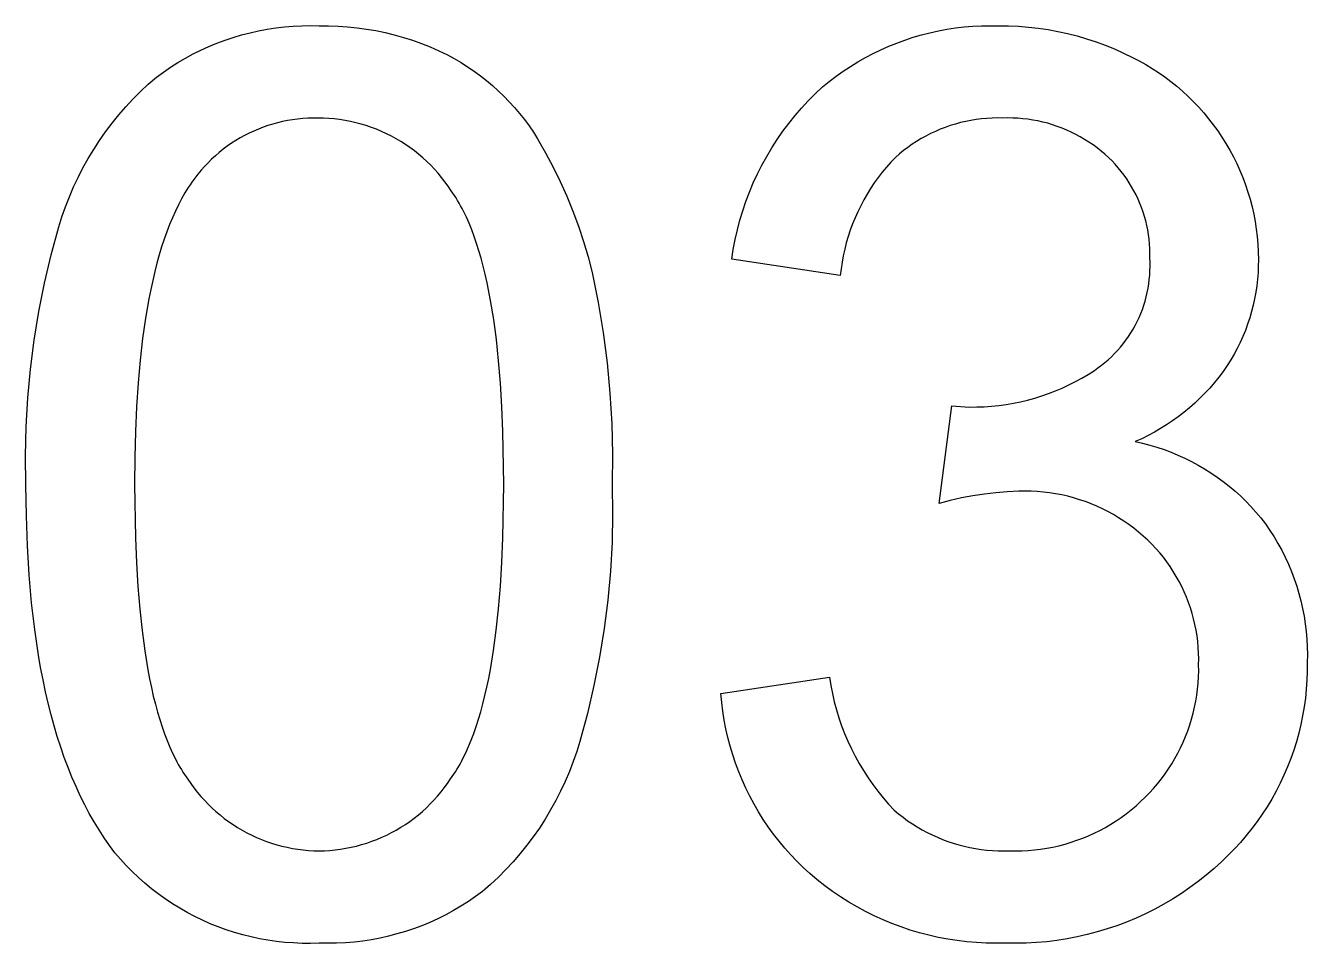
# Model space of a CAD drawing. Header units: millimetres. Extents: x 0 to 4030, y 0 to 2816.
# Drawn here: x 3332.61 to 3373.44, y 176.86 to 206.09 of the extents above; entities that cross this region are included whole.
import ezdxf

# ---------------------------------------------------------------- set-up
doc = ezdxf.new("R2010")
doc.units = ezdxf.units.MM
doc.header["$MEASUREMENT"] = 0
doc.layers.add('Domyślny', color=7, linetype='Continuous', true_color=0x000000)

msp = doc.modelspace()

# ---------------------------------------------------------------- linework, layer by layer
at = {"layer": 'Domyślny'}
for p, q in [((3339.229, 205.718), (3339.495, 205.797)), ((3339.495, 205.797), (3339.763, 205.867)), ((3339.763, 205.867), (3340.034, 205.927)), ((3340.034, 205.927), (3340.306, 205.978)), ((3340.306, 205.978), (3340.581, 206.02)), ((3340.581, 206.02), (3340.856, 206.052)), ((3340.856, 206.052), (3341.132, 206.075)), ((3341.132, 206.075), (3341.409, 206.089)), ((3341.409, 206.089), (3341.687, 206.092)), ((3341.687, 206.092), (3341.964, 206.087)), ((3341.964, 206.087), (3342.266, 206.087)), ((3342.266, 206.087), (3342.568, 206.078)), ((3342.568, 206.078), (3342.87, 206.057)), ((3342.87, 206.057), (3343.17, 206.027)), ((3343.17, 206.027), (3343.47, 205.985)), ((3343.47, 205.985), (3343.768, 205.934)), ((3343.768, 205.934), (3344.064, 205.872)), ((3344.064, 205.872), (3344.357, 205.8)), ((3344.357, 205.8), (3344.648, 205.718)), ((3360.885, 205.72), (3361.15, 205.797)), ((3361.15, 205.797), (3361.417, 205.865)), ((3361.417, 205.865), (3361.687, 205.925)), ((3361.687, 205.925), (3361.958, 205.976)), ((3361.958, 205.976), (3362.231, 206.017)), ((3362.231, 206.017), (3362.506, 206.049)), ((3362.506, 206.049), (3362.781, 206.072)), ((3362.781, 206.072), (3363.057, 206.086)), ((3363.057, 206.086), (3363.333, 206.091)), ((3363.333, 206.091), (3363.609, 206.087)), ((3363.609, 206.087), (3363.924, 206.084)), ((3363.924, 206.084), (3364.24, 206.071)), ((3364.24, 206.071), (3364.555, 206.047)), ((3364.555, 206.047), (3364.868, 206.012)), ((3364.868, 206.012), (3365.181, 205.966)), ((3365.181, 205.966), (3365.491, 205.91)), ((3365.491, 205.91), (3365.8, 205.842)), ((3365.8, 205.842), (3366.106, 205.765)), ((3366.106, 205.765), (3366.409, 205.676)), ((3338.197, 205.313), (3338.45, 205.428)), ((3338.45, 205.428), (3338.706, 205.533)), ((3338.706, 205.533), (3338.966, 205.63)), ((3338.966, 205.63), (3339.229, 205.718)), ((3344.648, 205.718), (3344.936, 205.626)), ((3344.936, 205.626), (3345.22, 205.524)), ((3345.22, 205.524), (3345.501, 205.412)), ((3345.501, 205.412), (3345.778, 205.291)), ((3359.855, 205.323), (3360.107, 205.435)), ((3360.107, 205.435), (3360.363, 205.539)), ((3360.363, 205.539), (3360.622, 205.634)), ((3360.622, 205.634), (3360.885, 205.72)), ((3366.409, 205.676), (3366.708, 205.577)), ((3366.708, 205.577), (3367.005, 205.468)), ((3367.005, 205.468), (3367.297, 205.349)), ((3337.465, 204.919), (3337.705, 205.058)), ((3337.705, 205.058), (3337.949, 205.19)), ((3337.949, 205.19), (3338.197, 205.313)), ((3345.778, 205.291), (3346.05, 205.16)), ((3346.05, 205.16), (3346.269, 205.042)), ((3346.269, 205.042), (3346.483, 204.917)), ((3359.122, 204.938), (3359.362, 205.075)), ((3359.362, 205.075), (3359.606, 205.203)), ((3359.606, 205.203), (3359.855, 205.323)), ((3367.297, 205.349), (3367.585, 205.22)), ((3367.585, 205.22), (3367.868, 205.08)), ((3367.868, 205.08), (3368.083, 204.969)), ((3368.083, 204.969), (3368.293, 204.851)), ((3336.778, 204.451), (3337.001, 204.615)), ((3337.001, 204.615), (3337.231, 204.771)), ((3337.231, 204.771), (3337.465, 204.919)), ((3346.483, 204.917), (3346.693, 204.784)), ((3346.693, 204.784), (3346.899, 204.644)), ((3346.899, 204.644), (3347.099, 204.498)), ((3358.431, 204.482), (3358.656, 204.642)), ((3358.656, 204.642), (3358.886, 204.794)), ((3358.886, 204.794), (3359.122, 204.938)), ((3368.293, 204.851), (3368.5, 204.726)), ((3368.5, 204.726), (3368.702, 204.595)), ((3368.702, 204.595), (3368.9, 204.456)), ((3336.274, 203.995), (3336.522, 204.227)), ((3336.522, 204.227), (3336.778, 204.451)), ((3347.099, 204.498), (3347.295, 204.345)), ((3347.295, 204.345), (3347.485, 204.185)), ((3347.485, 204.185), (3347.669, 204.019)), ((3357.766, 203.923), (3357.997, 204.14)), ((3357.997, 204.14), (3358.211, 204.315)), ((3358.211, 204.315), (3358.431, 204.482)), ((3368.9, 204.456), (3369.093, 204.311)), ((3369.093, 204.311), (3369.282, 204.16)), ((3369.282, 204.16), (3369.465, 204.002)), ((3335.803, 203.505), (3336.034, 203.754)), ((3336.034, 203.754), (3336.274, 203.995)), ((3347.669, 204.019), (3347.848, 203.847)), ((3347.848, 203.847), (3348.021, 203.668)), ((3357.544, 203.698), (3357.766, 203.923)), ((3369.465, 204.002), (3369.642, 203.838)), ((3369.642, 203.838), (3369.814, 203.669)), ((3335.581, 203.248), (3335.803, 203.505)), ((3348.021, 203.668), (3348.188, 203.484)), ((3348.188, 203.484), (3348.348, 203.295)), ((3357.122, 203.226), (3357.329, 203.466)), ((3357.329, 203.466), (3357.544, 203.698)), ((3369.814, 203.669), (3369.98, 203.494)), ((3369.98, 203.494), (3370.141, 203.313)), ((3370.141, 203.313), (3370.295, 203.127)), ((3335.163, 202.713), (3335.367, 202.984)), ((3335.367, 202.984), (3335.581, 203.248)), ((3340.331, 202.908), (3340.179, 202.855)), ((3340.486, 202.956), (3340.331, 202.908)), ((3340.642, 202.999), (3340.486, 202.956)), ((3340.799, 203.036), (3340.642, 202.999)), ((3340.958, 203.068), (3340.799, 203.036)), ((3341.117, 203.095), (3340.958, 203.068)), ((3341.278, 203.116), (3341.117, 203.095)), ((3341.439, 203.132), (3341.278, 203.116)), ((3341.6, 203.143), (3341.439, 203.132)), ((3341.762, 203.148), (3341.6, 203.143)), ((3341.923, 203.147), (3341.762, 203.148)), ((3342.097, 203.144), (3341.923, 203.147)), ((3342.271, 203.135), (3342.097, 203.144)), ((3342.444, 203.12), (3342.271, 203.135)), ((3342.617, 203.099), (3342.444, 203.12)), ((3342.789, 203.072), (3342.617, 203.099)), ((3342.959, 203.04), (3342.789, 203.072)), ((3343.129, 203.001), (3342.959, 203.04)), ((3343.297, 202.957), (3343.129, 203.001)), ((3343.464, 202.906), (3343.297, 202.957)), ((3343.628, 202.851), (3343.464, 202.906)), ((3348.348, 203.295), (3348.502, 203.1)), ((3348.502, 203.1), (3348.649, 202.9)), ((3356.734, 202.726), (3356.924, 202.979)), ((3356.924, 202.979), (3357.122, 203.226)), ((3362.067, 202.907), (3361.906, 202.852)), ((3362.228, 202.957), (3362.067, 202.907)), ((3362.392, 203.002), (3362.228, 202.957)), ((3362.557, 203.04), (3362.392, 203.002)), ((3362.723, 203.073), (3362.557, 203.04)), ((3362.891, 203.1), (3362.723, 203.073)), ((3363.059, 203.121), (3362.891, 203.1)), ((3363.228, 203.137), (3363.059, 203.121)), ((3363.397, 203.146), (3363.228, 203.137)), ((3363.566, 203.15), (3363.397, 203.146)), ((3363.736, 203.147), (3363.566, 203.15)), ((3363.897, 203.151), (3363.736, 203.147)), ((3364.058, 203.149), (3363.897, 203.151)), ((3364.218, 203.141), (3364.058, 203.149)), ((3364.379, 203.128), (3364.218, 203.141)), ((3364.539, 203.11), (3364.379, 203.128)), ((3364.698, 203.085), (3364.539, 203.11)), ((3364.856, 203.056), (3364.698, 203.085)), ((3365.013, 203.021), (3364.856, 203.056)), ((3365.169, 202.98), (3365.013, 203.021)), ((3365.323, 202.935), (3365.169, 202.98)), ((3365.476, 202.883), (3365.323, 202.935)), ((3370.295, 203.127), (3370.443, 202.936)), ((3370.443, 202.936), (3370.584, 202.74)), ((3334.968, 202.434), (3335.163, 202.713)), ((3339.447, 202.513), (3339.308, 202.43)), ((3339.588, 202.591), (3339.447, 202.513)), ((3339.732, 202.665), (3339.588, 202.591)), ((3339.879, 202.733), (3339.732, 202.665)), ((3340.028, 202.797), (3339.879, 202.733)), ((3340.179, 202.855), (3340.028, 202.797)), ((3343.791, 202.789), (3343.628, 202.851)), ((3343.951, 202.722), (3343.791, 202.789)), ((3344.109, 202.649), (3343.951, 202.722)), ((3344.265, 202.571), (3344.109, 202.649)), ((3344.417, 202.488), (3344.265, 202.571)), ((3348.649, 202.9), (3348.789, 202.695)), ((3348.789, 202.695), (3348.923, 202.485)), ((3356.554, 202.466), (3356.734, 202.726)), ((3361.288, 202.575), (3361.14, 202.492)), ((3361.439, 202.652), (3361.288, 202.575)), ((3361.593, 202.724), (3361.439, 202.652)), ((3361.748, 202.791), (3361.593, 202.724)), ((3361.906, 202.852), (3361.748, 202.791)), ((3365.626, 202.827), (3365.476, 202.883)), ((3365.775, 202.766), (3365.626, 202.827)), ((3365.922, 202.699), (3365.775, 202.766)), ((3366.066, 202.627), (3365.922, 202.699)), ((3366.207, 202.551), (3366.066, 202.627)), ((3366.346, 202.47), (3366.207, 202.551)), ((3370.584, 202.74), (3370.719, 202.54)), ((3370.719, 202.54), (3370.847, 202.335)), ((3334.607, 201.859), (3334.782, 202.15)), ((3334.782, 202.15), (3334.968, 202.434)), ((3338.909, 202.154), (3338.783, 202.053)), ((3339.039, 202.251), (3338.909, 202.154)), ((3339.172, 202.343), (3339.039, 202.251)), ((3339.308, 202.43), (3339.172, 202.343)), ((3344.567, 202.4), (3344.417, 202.488)), ((3344.714, 202.306), (3344.567, 202.4)), ((3344.857, 202.208), (3344.714, 202.306)), ((3344.997, 202.104), (3344.857, 202.208)), ((3345.133, 201.996), (3344.997, 202.104)), ((3348.923, 202.485), (3349.178, 202.041)), ((3356.221, 201.928), (3356.383, 202.199)), ((3356.383, 202.199), (3356.554, 202.466)), ((3360.58, 202.112), (3360.448, 202.005)), ((3360.715, 202.214), (3360.58, 202.112)), ((3360.853, 202.312), (3360.715, 202.214)), ((3360.995, 202.404), (3360.853, 202.312)), ((3361.14, 202.492), (3360.995, 202.404)), ((3366.482, 202.383), (3366.346, 202.47)), ((3366.615, 202.293), (3366.482, 202.383)), ((3366.745, 202.197), (3366.615, 202.293)), ((3366.871, 202.098), (3366.745, 202.197)), ((3366.994, 201.994), (3366.871, 202.098)), ((3370.847, 202.335), (3370.969, 202.126)), ((3370.969, 202.126), (3371.084, 201.912)), ((3334.441, 201.562), (3334.607, 201.859)), ((3338.425, 201.726), (3338.313, 201.608)), ((3338.54, 201.839), (3338.425, 201.726)), ((3338.66, 201.948), (3338.54, 201.839)), ((3338.783, 202.053), (3338.66, 201.948)), ((3345.265, 201.883), (3345.133, 201.996)), ((3345.394, 201.766), (3345.265, 201.883)), ((3345.518, 201.644), (3345.394, 201.766)), ((3349.178, 202.041), (3349.419, 201.588)), ((3356.068, 201.65), (3356.221, 201.928)), ((3360.175, 201.74), (3360.034, 201.582)), ((3360.321, 201.893), (3360.175, 201.74)), ((3360.448, 202.005), (3360.321, 201.893)), ((3367.113, 201.885), (3366.994, 201.994)), ((3367.218, 201.781), (3367.113, 201.885)), ((3367.319, 201.674), (3367.218, 201.781)), ((3371.084, 201.912), (3371.192, 201.695)), ((3371.192, 201.695), (3371.292, 201.474)), ((3334.286, 201.259), (3334.441, 201.562)), ((3338.102, 201.363), (3338.003, 201.236)), ((3338.206, 201.488), (3338.102, 201.363)), ((3338.313, 201.608), (3338.206, 201.488)), ((3345.638, 201.519), (3345.518, 201.644)), ((3345.754, 201.389), (3345.638, 201.519)), ((3345.865, 201.255), (3345.754, 201.389)), ((3349.419, 201.588), (3349.644, 201.128)), ((3355.793, 201.08), (3355.926, 201.367)), ((3355.926, 201.367), (3356.068, 201.65)), ((3359.899, 201.419), (3359.77, 201.252)), ((3360.034, 201.582), (3359.899, 201.419)), ((3367.417, 201.563), (3367.319, 201.674)), ((3367.51, 201.449), (3367.417, 201.563)), ((3367.6, 201.331), (3367.51, 201.449)), ((3367.685, 201.21), (3367.6, 201.331)), ((3371.292, 201.474), (3371.385, 201.25)), ((3334.008, 200.64), (3334.142, 200.952)), ((3334.142, 200.952), (3334.286, 201.259)), ((3337.796, 200.937), (3337.741, 200.85)), ((3337.852, 201.022), (3337.796, 200.937)), ((3337.908, 201.105), (3337.852, 201.022)), ((3338.003, 201.236), (3337.908, 201.105)), ((3345.971, 201.117), (3345.865, 201.255)), ((3346.073, 200.976), (3345.971, 201.117)), ((3346.169, 200.832), (3346.073, 200.976)), ((3349.644, 201.128), (3349.854, 200.66)), ((3355.67, 200.788), (3355.793, 201.08)), ((3359.528, 200.904), (3359.417, 200.724)), ((3359.646, 201.08), (3359.528, 200.904)), ((3359.77, 201.252), (3359.646, 201.08)), ((3367.766, 201.087), (3367.685, 201.21)), ((3367.843, 200.961), (3367.766, 201.087)), ((3367.916, 200.832), (3367.843, 200.961)), ((3371.385, 201.25), (3371.47, 201.022)), ((3371.47, 201.022), (3371.547, 200.792)), ((3333.885, 200.323), (3334.008, 200.64)), ((3337.582, 200.577), (3337.481, 200.384)), ((3337.687, 200.761), (3337.582, 200.577)), ((3337.741, 200.85), (3337.687, 200.761)), ((3346.221, 200.758), (3346.169, 200.832)), ((3346.272, 200.682), (3346.221, 200.758)), ((3346.323, 200.604), (3346.272, 200.682)), ((3346.372, 200.524), (3346.323, 200.604)), ((3346.421, 200.441), (3346.372, 200.524)), ((3349.854, 200.66), (3350.047, 200.185)), ((3355.456, 200.193), (3355.558, 200.492)), ((3355.558, 200.492), (3355.67, 200.788)), ((3359.311, 200.541), (3359.212, 200.354)), ((3359.417, 200.724), (3359.311, 200.541)), ((3367.983, 200.701), (3367.916, 200.832)), ((3368.046, 200.567), (3367.983, 200.701)), ((3368.105, 200.431), (3368.046, 200.567)), ((3371.547, 200.792), (3371.616, 200.56)), ((3371.616, 200.56), (3371.678, 200.325)), ((3333.773, 200.002), (3333.885, 200.323)), ((3337.383, 200.182), (3337.289, 199.972)), ((3337.481, 200.384), (3337.383, 200.182)), ((3346.468, 200.356), (3346.421, 200.441)), ((3346.515, 200.269), (3346.468, 200.356)), ((3346.562, 200.179), (3346.515, 200.269)), ((3346.652, 199.993), (3346.562, 200.179)), ((3350.047, 200.185), (3350.224, 199.704)), ((3355.365, 199.89), (3355.456, 200.193)), ((3359.119, 200.164), (3359.033, 199.971)), ((3359.212, 200.354), (3359.119, 200.164)), ((3368.159, 200.294), (3368.105, 200.431)), ((3368.208, 200.154), (3368.159, 200.294)), ((3368.252, 200.013), (3368.208, 200.154)), ((3371.678, 200.325), (3371.731, 200.089)), ((3371.731, 200.089), (3371.776, 199.85)), ((3333.429, 198.787), (3333.672, 199.678)), ((3333.672, 199.678), (3333.773, 200.002)), ((3337.198, 199.753), (3337.11, 199.525)), ((3337.289, 199.972), (3337.198, 199.753)), ((3346.738, 199.797), (3346.652, 199.993)), ((3346.822, 199.592), (3346.738, 199.797)), ((3350.224, 199.704), (3350.385, 199.217)), ((3355.284, 199.584), (3355.365, 199.89)), ((3358.953, 199.775), (3358.88, 199.576)), ((3359.033, 199.971), (3358.953, 199.775)), ((3368.291, 199.871), (3368.252, 200.013)), ((3368.325, 199.727), (3368.291, 199.871)), ((3368.354, 199.582), (3368.325, 199.727)), ((3371.776, 199.85), (3371.813, 199.61)), ((3337.027, 199.289), (3336.947, 199.044)), ((3337.11, 199.525), (3337.027, 199.289)), ((3346.902, 199.379), (3346.822, 199.592)), ((3346.978, 199.155), (3346.902, 199.379)), ((3355.154, 198.964), (3355.214, 199.275)), ((3355.214, 199.275), (3355.284, 199.584)), ((3358.814, 199.375), (3358.755, 199.172)), ((3358.88, 199.576), (3358.814, 199.375)), ((3368.378, 199.436), (3368.354, 199.582)), ((3368.397, 199.29), (3368.378, 199.436)), ((3368.41, 199.143), (3368.397, 199.29)), ((3371.813, 199.61), (3371.842, 199.37)), ((3371.842, 199.37), (3371.863, 199.128)), ((3336.947, 199.044), (3336.87, 198.79)), ((3347.052, 198.923), (3346.978, 199.155)), ((3347.122, 198.681), (3347.052, 198.923)), ((3350.385, 199.217), (3350.53, 198.725)), ((3355.106, 198.651), (3355.154, 198.964)), ((3358.703, 198.967), (3358.658, 198.76)), ((3358.755, 199.172), (3358.703, 198.967)), ((3368.419, 198.995), (3368.41, 199.143)), ((3368.422, 198.848), (3368.419, 198.995)), ((3368.421, 198.7), (3368.422, 198.848)), ((3371.863, 199.128), (3371.875, 198.886)), ((3371.875, 198.886), (3371.879, 198.643)), ((3333.218, 197.887), (3333.429, 198.787)), ((3336.797, 198.528), (3336.728, 198.257)), ((3336.87, 198.79), (3336.797, 198.528)), ((3347.189, 198.43), (3347.122, 198.681)), ((3347.253, 198.17), (3347.189, 198.43)), ((3350.53, 198.725), (3350.657, 198.228)), ((3358.564, 198.132), (3355.106, 198.651)), ((3358.619, 198.552), (3358.588, 198.343)), ((3358.658, 198.76), (3358.619, 198.552)), ((3368.428, 198.56), (3368.421, 198.7)), ((3368.427, 198.281), (3368.43, 198.421)), ((3368.43, 198.421), (3368.428, 198.56)), ((3371.878, 198.433), (3371.869, 198.223)), ((3371.879, 198.643), (3371.878, 198.433)), ((3336.728, 198.257), (3336.662, 197.978)), ((3347.314, 197.901), (3347.253, 198.17)), ((3350.657, 198.228), (3350.849, 197.274)), ((3358.588, 198.343), (3358.564, 198.132)), ((3368.406, 198.002), (3368.419, 198.141)), ((3368.419, 198.141), (3368.427, 198.281)), ((3371.852, 198.013), (3371.829, 197.804)), ((3371.869, 198.223), (3371.852, 198.013)), ((3333.038, 196.981), (3333.218, 197.887)), ((3336.599, 197.69), (3336.541, 197.393)), ((3336.662, 197.978), (3336.599, 197.69)), ((3347.425, 197.335), (3347.314, 197.901)), ((3368.34, 197.589), (3368.367, 197.726)), ((3368.367, 197.726), (3368.389, 197.864)), ((3368.389, 197.864), (3368.406, 198.002)), ((3371.798, 197.597), (3371.76, 197.39)), ((3371.829, 197.804), (3371.798, 197.597)), ((3336.541, 197.393), (3336.434, 196.774)), ((3347.523, 196.731), (3347.425, 197.335)), ((3350.849, 197.274), (3351.008, 196.314)), ((3368.23, 197.184), (3368.271, 197.318)), ((3368.271, 197.318), (3368.308, 197.453)), ((3368.308, 197.453), (3368.34, 197.589)), ((3371.76, 197.39), (3371.715, 197.184)), ((3332.89, 196.07), (3333.038, 196.981)), ((3368.019, 196.667), (3368.079, 196.794)), ((3368.079, 196.794), (3368.134, 196.922)), ((3368.134, 196.922), (3368.184, 197.052)), ((3368.184, 197.052), (3368.23, 197.184)), ((3371.604, 196.779), (3371.538, 196.58)), ((3371.663, 196.981), (3371.604, 196.779)), ((3371.715, 197.184), (3371.663, 196.981)), ((3336.434, 196.774), (3336.341, 196.121)), ((3347.608, 196.091), (3347.523, 196.731)), ((3367.815, 196.301), (3367.887, 196.421)), ((3367.887, 196.421), (3367.955, 196.543)), ((3367.955, 196.543), (3368.019, 196.667)), ((3371.465, 196.382), (3371.385, 196.188)), ((3371.538, 196.58), (3371.465, 196.382)), ((3332.773, 195.153), (3332.89, 196.07)), ((3336.341, 196.121), (3336.263, 195.433)), ((3347.68, 195.414), (3347.608, 196.091)), ((3351.008, 196.314), (3351.133, 195.35)), ((3367.574, 195.959), (3367.658, 196.07)), ((3367.658, 196.07), (3367.738, 196.185)), ((3367.738, 196.185), (3367.815, 196.301)), ((3371.299, 195.996), (3371.206, 195.808)), ((3371.385, 196.188), (3371.299, 195.996)), ((3367.199, 195.545), (3367.298, 195.644)), ((3367.298, 195.644), (3367.393, 195.746)), ((3367.393, 195.746), (3367.485, 195.851)), ((3367.485, 195.851), (3367.574, 195.959)), ((3371.107, 195.623), (3371.001, 195.441)), ((3371.206, 195.808), (3371.107, 195.623)), ((3332.688, 194.234), (3332.773, 195.153)), ((3336.263, 195.433), (3336.199, 194.71)), ((3347.739, 194.7), (3347.68, 195.414)), ((3351.133, 195.35), (3351.225, 194.381)), ((3366.655, 195.108), (3366.77, 195.187)), ((3366.77, 195.187), (3366.882, 195.271)), ((3366.882, 195.271), (3366.99, 195.359)), ((3366.99, 195.359), (3367.096, 195.45)), ((3367.096, 195.45), (3367.199, 195.545)), ((3370.889, 195.263), (3370.759, 195.077)), ((3371.001, 195.441), (3370.889, 195.263)), ((3365.844, 194.646), (3366.052, 194.751)), ((3366.052, 194.751), (3366.257, 194.864)), ((3366.257, 194.864), (3366.458, 194.982)), ((3366.458, 194.982), (3366.655, 195.108)), ((3370.622, 194.896), (3370.48, 194.72)), ((3370.759, 195.077), (3370.622, 194.896)), ((3336.199, 194.71), (3336.149, 193.953)), ((3347.784, 193.949), (3347.739, 194.7)), ((3351.225, 194.381), (3351.284, 193.41)), ((3364.979, 194.296), (3365.199, 194.373)), ((3365.199, 194.373), (3365.417, 194.457)), ((3365.417, 194.457), (3365.632, 194.548)), ((3365.632, 194.548), (3365.844, 194.646)), ((3370.177, 194.382), (3370.018, 194.22)), ((3370.331, 194.548), (3370.177, 194.382)), ((3370.48, 194.72), (3370.331, 194.548)), ((3332.635, 193.311), (3332.688, 194.234)), ((3336.149, 193.953), (3336.113, 193.162)), ((3347.817, 193.161), (3347.784, 193.949)), ((3361.712, 190.87), (3362.112, 193.982)), ((3362.112, 193.982), (3362.682, 193.942)), ((3362.682, 193.942), (3362.915, 193.943)), ((3362.915, 193.943), (3363.149, 193.951)), ((3363.149, 193.951), (3363.382, 193.968)), ((3363.382, 193.968), (3363.614, 193.992)), ((3363.614, 193.992), (3363.845, 194.024)), ((3363.845, 194.024), (3364.075, 194.063)), ((3364.075, 194.063), (3364.304, 194.11)), ((3364.304, 194.11), (3364.531, 194.164)), ((3364.531, 194.164), (3364.756, 194.226)), ((3364.756, 194.226), (3364.979, 194.296)), ((3369.853, 194.064), (3369.683, 193.914)), ((3370.018, 194.22), (3369.853, 194.064)), ((3369.328, 193.631), (3369.144, 193.499)), ((3369.508, 193.77), (3369.328, 193.631)), ((3369.683, 193.914), (3369.508, 193.77)), ((3332.615, 192.388), (3332.635, 193.311)), ((3336.113, 193.162), (3336.092, 192.336)), ((3347.843, 191.475), (3347.817, 193.161)), ((3351.284, 193.41), (3351.31, 192.437)), ((3368.567, 193.139), (3368.367, 193.032)), ((3368.763, 193.253), (3368.567, 193.139)), ((3368.956, 193.372), (3368.763, 193.253)), ((3369.144, 193.499), (3368.956, 193.372)), ((3368.163, 192.933), (3367.956, 192.839)), ((3367.956, 192.839), (3368.189, 192.788)), ((3368.367, 193.032), (3368.163, 192.933)), ((3368.189, 192.788), (3368.42, 192.728)), ((3368.42, 192.728), (3368.649, 192.66)), ((3332.626, 191.464), (3332.615, 192.388)), ((3336.092, 192.336), (3336.085, 191.475)), ((3351.31, 192.437), (3351.302, 191.464)), ((3368.649, 192.66), (3368.875, 192.584)), ((3368.875, 192.584), (3369.098, 192.501)), ((3369.098, 192.501), (3369.319, 192.41)), ((3369.319, 192.41), (3369.536, 192.312)), ((3369.536, 192.312), (3369.75, 192.206)), ((3369.75, 192.206), (3369.96, 192.093)), ((3369.96, 192.093), (3370.167, 191.973)), ((3370.167, 191.973), (3370.368, 191.846)), ((3336.085, 191.475), (3336.111, 189.773)), ((3347.817, 189.778), (3347.843, 191.475)), ((3370.368, 191.846), (3370.566, 191.712)), ((3370.566, 191.712), (3370.759, 191.571)), ((3370.759, 191.571), (3370.946, 191.424)), ((3332.637, 190.474), (3332.626, 191.464)), ((3351.302, 191.464), (3351.312, 190.545)), ((3362.787, 191.112), (3362.426, 191.044)), ((3363.151, 191.168), (3362.787, 191.112)), ((3363.516, 191.211), (3363.151, 191.168)), ((3363.882, 191.241), (3363.516, 191.211)), ((3364.249, 191.259), (3363.882, 191.241)), ((3364.445, 191.262), (3364.249, 191.259)), ((3364.642, 191.259), (3364.445, 191.262)), ((3364.838, 191.249), (3364.642, 191.259)), ((3365.033, 191.232), (3364.838, 191.249)), ((3365.228, 191.208), (3365.033, 191.232)), ((3365.422, 191.178), (3365.228, 191.208)), ((3365.615, 191.141), (3365.422, 191.178)), ((3365.806, 191.097), (3365.615, 191.141)), ((3365.996, 191.047), (3365.806, 191.097)), ((3370.946, 191.424), (3371.129, 191.271)), ((3371.129, 191.271), (3371.306, 191.111)), ((3371.306, 191.111), (3371.478, 190.945)), ((3362.068, 190.963), (3361.712, 190.87)), ((3362.426, 191.044), (3362.068, 190.963)), ((3366.184, 190.99), (3365.996, 191.047)), ((3366.37, 190.927), (3366.184, 190.99)), ((3366.553, 190.857), (3366.37, 190.927)), ((3366.734, 190.781), (3366.553, 190.857)), ((3366.912, 190.699), (3366.734, 190.781)), ((3367.088, 190.611), (3366.912, 190.699)), ((3371.478, 190.945), (3371.644, 190.774)), ((3371.644, 190.774), (3371.804, 190.597)), ((3332.67, 189.517), (3332.637, 190.474)), ((3351.312, 190.545), (3351.292, 189.626)), ((3367.26, 190.516), (3367.088, 190.611)), ((3367.429, 190.416), (3367.26, 190.516)), ((3367.594, 190.31), (3367.429, 190.416)), ((3367.755, 190.199), (3367.594, 190.31)), ((3371.804, 190.597), (3371.958, 190.414)), ((3371.958, 190.414), (3372.105, 190.216)), ((3367.913, 190.082), (3367.755, 190.199)), ((3368.066, 189.959), (3367.913, 190.082)), ((3368.215, 189.831), (3368.066, 189.959)), ((3372.105, 190.216), (3372.245, 190.013)), ((3372.245, 190.013), (3372.378, 189.806)), ((3332.726, 188.596), (3332.67, 189.517)), ((3336.111, 189.773), (3336.144, 188.979)), ((3347.784, 188.985), (3347.817, 189.778)), ((3351.292, 189.626), (3351.239, 188.709)), ((3368.36, 189.698), (3368.215, 189.831)), ((3368.49, 189.569), (3368.36, 189.698)), ((3368.616, 189.435), (3368.49, 189.569)), ((3368.737, 189.297), (3368.616, 189.435)), ((3372.378, 189.806), (3372.504, 189.593)), ((3372.504, 189.593), (3372.623, 189.377)), ((3368.853, 189.154), (3368.737, 189.297)), ((3368.964, 189.008), (3368.853, 189.154)), ((3372.623, 189.377), (3372.734, 189.156)), ((3372.734, 189.156), (3372.837, 188.932)), ((3336.144, 188.979), (3336.191, 188.222)), ((3347.737, 188.23), (3347.784, 188.985)), ((3351.239, 188.709), (3351.155, 187.794)), ((3369.07, 188.857), (3368.964, 189.008)), ((3369.17, 188.704), (3369.07, 188.857)), ((3369.265, 188.546), (3369.17, 188.704)), ((3372.837, 188.932), (3372.933, 188.704)), ((3372.933, 188.704), (3373.02, 188.473)), ((3332.803, 187.708), (3332.726, 188.596)), ((3336.191, 188.222), (3336.25, 187.503)), ((3347.678, 187.512), (3347.737, 188.23)), ((3369.355, 188.386), (3369.265, 188.546)), ((3369.439, 188.223), (3369.355, 188.386)), ((3369.517, 188.056), (3369.439, 188.223)), ((3373.02, 188.473), (3373.1, 188.24)), ((3373.1, 188.24), (3373.171, 188.003)), ((3369.589, 187.887), (3369.517, 188.056)), ((3369.656, 187.716), (3369.589, 187.887)), ((3373.171, 188.003), (3373.234, 187.765)), ((3332.903, 186.855), (3332.803, 187.708)), ((3336.25, 187.503), (3336.323, 186.822)), ((3347.605, 186.832), (3347.678, 187.512)), ((3351.155, 187.794), (3351.04, 186.882)), ((3369.716, 187.543), (3369.656, 187.716)), ((3369.77, 187.367), (3369.716, 187.543)), ((3373.234, 187.765), (3373.289, 187.524)), ((3373.289, 187.524), (3373.335, 187.282)), ((3369.818, 187.19), (3369.77, 187.367)), ((3369.86, 187.011), (3369.818, 187.19)), ((3369.896, 186.831), (3369.86, 187.011)), ((3373.335, 187.282), (3373.373, 187.038)), ((3373.373, 187.038), (3373.403, 186.793)), ((3333.024, 186.037), (3332.903, 186.855)), ((3336.323, 186.822), (3336.409, 186.179)), ((3347.519, 186.19), (3347.605, 186.832)), ((3351.04, 186.882), (3350.893, 185.975)), ((3369.925, 186.649), (3369.896, 186.831)), ((3369.949, 186.467), (3369.925, 186.649)), ((3373.403, 186.793), (3373.424, 186.547)), ((3336.409, 186.179), (3336.508, 185.573)), ((3347.419, 185.585), (3347.519, 186.19)), ((3369.965, 186.284), (3369.949, 186.467)), ((3369.976, 186.101), (3369.965, 186.284)), ((3373.424, 186.547), (3373.436, 186.3)), ((3373.436, 186.3), (3373.44, 186.053)), ((3333.093, 185.64), (3333.024, 186.037)), ((3350.893, 185.975), (3350.715, 185.073)), ((3369.98, 185.917), (3369.976, 186.101)), ((3369.977, 185.733), (3369.98, 185.917)), ((3373.44, 186.053), (3373.435, 185.806)), ((3373.435, 185.806), (3373.435, 185.522)), ((3333.168, 185.252), (3333.093, 185.64)), ((3336.508, 185.573), (3336.563, 185.284)), ((3347.365, 185.296), (3347.419, 185.585)), ((3369.973, 185.343), (3369.979, 185.538)), ((3369.979, 185.538), (3369.977, 185.733)), ((3373.435, 185.522), (3373.425, 185.238)), ((3333.248, 184.873), (3333.168, 185.252)), ((3336.563, 185.284), (3336.621, 185.005)), ((3336.621, 185.005), (3336.682, 184.735)), ((3347.245, 184.748), (3347.307, 185.017)), ((3347.307, 185.017), (3347.365, 185.296)), ((3350.715, 185.073), (3350.506, 184.178)), ((3354.76, 184.818), (3358.218, 185.336)), ((3358.218, 185.336), (3358.26, 185.074)), ((3358.26, 185.074), (3358.312, 184.812)), ((3369.918, 184.761), (3369.943, 184.954)), ((3369.943, 184.954), (3369.962, 185.148)), ((3369.962, 185.148), (3369.973, 185.343)), ((3373.406, 184.954), (3373.377, 184.671)), ((3373.425, 185.238), (3373.406, 184.954)), ((3333.334, 184.503), (3333.248, 184.873)), ((3336.682, 184.735), (3336.747, 184.475)), ((3347.181, 184.487), (3347.245, 184.748)), ((3354.786, 184.534), (3354.76, 184.818)), ((3354.821, 184.251), (3354.786, 184.534)), ((3358.312, 184.812), (3358.372, 184.553)), ((3358.372, 184.553), (3358.441, 184.296)), ((3369.849, 184.377), (3369.887, 184.568)), ((3369.887, 184.568), (3369.918, 184.761)), ((3373.377, 184.671), (3373.338, 184.389)), ((3333.425, 184.141), (3333.334, 184.503)), ((3333.522, 183.787), (3333.425, 184.141)), ((3336.747, 184.475), (3336.815, 184.224)), ((3336.815, 184.224), (3336.886, 183.982)), ((3347.042, 183.995), (3347.113, 184.236)), ((3347.113, 184.236), (3347.181, 184.487)), ((3350.506, 184.178), (3350.267, 183.291)), ((3354.866, 183.969), (3354.821, 184.251)), ((3358.441, 184.296), (3358.519, 184.042)), ((3369.753, 183.998), (3369.804, 184.187)), ((3369.804, 184.187), (3369.849, 184.377)), ((3373.338, 184.389), (3373.29, 184.109)), ((3333.624, 183.443), (3333.522, 183.787)), ((3336.886, 183.982), (3336.96, 183.75)), ((3336.96, 183.75), (3337.038, 183.527)), ((3346.89, 183.54), (3346.967, 183.762)), ((3346.967, 183.762), (3347.042, 183.995)), ((3354.92, 183.689), (3354.866, 183.969)), ((3358.519, 184.042), (3358.605, 183.79)), ((3358.605, 183.79), (3358.701, 183.542)), ((3369.632, 183.627), (3369.696, 183.812)), ((3369.696, 183.812), (3369.753, 183.998)), ((3373.233, 183.83), (3373.166, 183.554)), ((3373.29, 184.109), (3373.233, 183.83)), ((3333.732, 183.106), (3333.624, 183.443)), ((3337.038, 183.527), (3337.119, 183.314)), ((3337.119, 183.314), (3337.204, 183.11)), ((3346.724, 183.122), (3346.808, 183.326)), ((3346.808, 183.326), (3346.89, 183.54)), ((3354.984, 183.411), (3354.92, 183.689)), ((3355.057, 183.135), (3354.984, 183.411)), ((3358.701, 183.542), (3358.805, 183.297)), ((3369.486, 183.265), (3369.562, 183.445)), ((3369.562, 183.445), (3369.632, 183.627)), ((3373.166, 183.554), (3373.09, 183.28)), ((3333.846, 182.779), (3333.732, 183.106)), ((3337.204, 183.11), (3337.292, 182.915)), ((3337.292, 182.915), (3337.383, 182.73)), ((3346.545, 182.742), (3346.636, 182.927)), ((3346.636, 182.927), (3346.724, 183.122)), ((3350.167, 182.966), (3350.055, 182.645)), ((3350.267, 183.291), (3350.167, 182.966)), ((3355.138, 182.862), (3355.057, 183.135)), ((3358.805, 183.297), (3358.917, 183.056)), ((3358.917, 183.056), (3359.037, 182.819)), ((3369.222, 182.743), (3369.316, 182.914)), ((3369.316, 182.914), (3369.404, 183.088)), ((3369.404, 183.088), (3369.486, 183.265)), ((3373.005, 183.008), (3372.91, 182.74)), ((3373.09, 183.28), (3373.005, 183.008)), ((3333.965, 182.46), (3333.846, 182.779)), ((3337.383, 182.73), (3337.429, 182.641)), ((3337.429, 182.641), (3337.477, 182.555)), ((3337.477, 182.555), (3337.525, 182.471)), ((3346.402, 182.481), (3346.451, 182.566)), ((3346.451, 182.566), (3346.498, 182.653)), ((3346.498, 182.653), (3346.545, 182.742)), ((3350.055, 182.645), (3349.933, 182.328)), ((3355.229, 182.592), (3355.138, 182.862)), ((3355.329, 182.325), (3355.229, 182.592)), ((3359.037, 182.819), (3359.166, 182.586)), ((3359.166, 182.586), (3359.303, 182.358)), ((3369.017, 182.411), (3369.122, 182.575)), ((3369.122, 182.575), (3369.222, 182.743)), ((3372.91, 182.74), (3372.807, 182.475)), ((3334.089, 182.15), (3333.965, 182.46)), ((3334.219, 181.848), (3334.089, 182.15)), ((3337.525, 182.471), (3337.575, 182.389)), ((3337.575, 182.389), (3337.625, 182.309)), ((3337.625, 182.309), (3337.676, 182.232)), ((3337.676, 182.232), (3337.727, 182.157)), ((3337.727, 182.157), (3337.78, 182.085)), ((3337.78, 182.085), (3337.876, 181.943)), ((3346.052, 181.952), (3346.148, 182.094)), ((3346.148, 182.094), (3346.2, 182.167)), ((3346.2, 182.167), (3346.252, 182.242)), ((3346.252, 182.242), (3346.303, 182.319)), ((3346.303, 182.319), (3346.353, 182.399)), ((3346.353, 182.399), (3346.402, 182.481)), ((3349.933, 182.328), (3349.8, 182.015)), ((3355.438, 182.061), (3355.329, 182.325)), ((3359.303, 182.358), (3359.448, 182.134)), ((3359.448, 182.134), (3359.6, 181.916)), ((3368.668, 181.941), (3368.79, 182.094)), ((3368.79, 182.094), (3368.906, 182.251)), ((3368.906, 182.251), (3369.017, 182.411)), ((3372.695, 182.214), (3372.574, 181.956)), ((3372.807, 182.475), (3372.695, 182.214)), ((3334.354, 181.555), (3334.219, 181.848)), ((3337.876, 181.943), (3337.977, 181.805)), ((3337.977, 181.805), (3338.083, 181.67)), ((3345.736, 181.547), (3345.846, 181.679)), ((3345.846, 181.679), (3345.951, 181.814)), ((3345.951, 181.814), (3346.052, 181.952)), ((3349.656, 181.707), (3349.502, 181.404)), ((3349.8, 182.015), (3349.656, 181.707)), ((3355.556, 181.801), (3355.438, 182.061)), ((3355.682, 181.545), (3355.556, 181.801)), ((3359.6, 181.916), (3359.759, 181.703)), ((3359.759, 181.703), (3359.926, 181.496)), ((3368.41, 181.649), (3368.542, 181.793)), ((3368.542, 181.793), (3368.668, 181.941)), ((3372.444, 181.703), (3372.306, 181.454)), ((3372.574, 181.956), (3372.444, 181.703)), ((3334.495, 181.27), (3334.354, 181.555)), ((3334.642, 180.994), (3334.495, 181.27)), ((3338.083, 181.67), (3338.193, 181.539)), ((3338.193, 181.539), (3338.308, 181.412)), ((3338.308, 181.412), (3338.426, 181.289)), ((3338.426, 181.289), (3338.549, 181.17)), ((3345.38, 181.176), (3345.503, 181.296)), ((3345.503, 181.296), (3345.621, 181.42)), ((3345.621, 181.42), (3345.736, 181.547)), ((3349.502, 181.404), (3349.337, 181.107)), ((3355.817, 181.294), (3355.682, 181.545)), ((3355.96, 181.047), (3355.817, 181.294)), ((3359.926, 181.496), (3360.1, 181.295)), ((3360.1, 181.295), (3360.281, 181.1)), ((3367.982, 181.238), (3368.13, 181.371)), ((3368.13, 181.371), (3368.274, 181.509)), ((3368.274, 181.509), (3368.41, 181.649)), ((3372.306, 181.454), (3372.16, 181.21)), ((3334.794, 180.727), (3334.642, 180.994)), ((3338.549, 181.17), (3338.676, 181.055)), ((3338.676, 181.055), (3338.807, 180.945)), ((3338.807, 180.945), (3338.941, 180.838)), ((3344.989, 180.844), (3345.123, 180.95)), ((3345.123, 180.95), (3345.253, 181.061)), ((3345.253, 181.061), (3345.38, 181.176)), ((3349.337, 181.107), (3349.162, 180.815)), ((3356.111, 180.805), (3355.96, 181.047)), ((3360.281, 181.1), (3360.42, 180.983)), ((3360.42, 180.983), (3360.562, 180.871)), ((3360.562, 180.871), (3360.708, 180.764)), ((3367.347, 180.757), (3367.512, 180.869)), ((3367.512, 180.869), (3367.673, 180.986)), ((3367.673, 180.986), (3367.83, 181.109)), ((3367.83, 181.109), (3367.982, 181.238)), ((3372.005, 180.972), (3371.843, 180.738)), ((3372.16, 181.21), (3372.005, 180.972)), ((3334.952, 180.468), (3334.794, 180.727)), ((3335.115, 180.218), (3334.952, 180.468)), ((3338.941, 180.838), (3339.079, 180.737)), ((3339.079, 180.737), (3339.22, 180.64)), ((3339.22, 180.64), (3339.364, 180.548)), ((3339.364, 180.548), (3339.511, 180.461)), ((3339.511, 180.461), (3339.662, 180.379)), ((3344.268, 180.383), (3344.418, 180.465)), ((3344.418, 180.465), (3344.566, 180.552)), ((3344.566, 180.552), (3344.71, 180.645)), ((3344.71, 180.645), (3344.851, 180.742)), ((3344.851, 180.742), (3344.989, 180.844)), ((3348.977, 180.53), (3348.783, 180.251)), ((3349.162, 180.815), (3348.977, 180.53)), ((3356.27, 180.569), (3356.111, 180.805)), ((3356.437, 180.338), (3356.27, 180.569)), ((3360.708, 180.764), (3360.858, 180.663)), ((3360.858, 180.663), (3361.011, 180.566)), ((3361.011, 180.566), (3361.168, 180.475)), ((3361.168, 180.475), (3361.327, 180.389)), ((3366.653, 180.367), (3366.832, 180.456)), ((3366.832, 180.456), (3367.007, 180.55)), ((3367.007, 180.55), (3367.179, 180.651)), ((3367.179, 180.651), (3367.347, 180.757)), ((3371.673, 180.51), (3371.495, 180.288)), ((3371.843, 180.738), (3371.673, 180.51)), ((3335.284, 179.976), (3335.115, 180.218)), ((3339.662, 180.379), (3339.815, 180.303)), ((3339.815, 180.303), (3339.97, 180.231)), ((3339.97, 180.231), (3340.128, 180.165)), ((3340.128, 180.165), (3340.288, 180.104)), ((3340.288, 180.104), (3340.45, 180.048)), ((3340.45, 180.048), (3340.613, 179.999)), ((3343.316, 180), (3343.48, 180.05)), ((3343.48, 180.05), (3343.642, 180.106)), ((3343.642, 180.106), (3343.802, 180.167)), ((3343.802, 180.167), (3343.959, 180.234)), ((3343.959, 180.234), (3344.115, 180.306)), ((3344.115, 180.306), (3344.268, 180.383)), ((3348.783, 180.251), (3348.579, 179.979)), ((3356.611, 180.112), (3356.437, 180.338)), ((3356.793, 179.893), (3356.611, 180.112)), ((3361.327, 180.389), (3361.49, 180.308)), ((3361.49, 180.308), (3361.654, 180.234)), ((3361.654, 180.234), (3361.822, 180.165)), ((3361.822, 180.165), (3361.992, 180.101)), ((3361.992, 180.101), (3362.163, 180.044)), ((3362.163, 180.044), (3362.337, 179.992)), ((3365.722, 180.018), (3365.913, 180.075)), ((3365.913, 180.075), (3366.101, 180.138)), ((3366.101, 180.138), (3366.288, 180.208)), ((3366.288, 180.208), (3366.472, 180.285)), ((3366.472, 180.285), (3366.653, 180.367)), ((3371.31, 180.072), (3371.117, 179.863)), ((3371.495, 180.288), (3371.31, 180.072)), ((3335.458, 179.743), (3335.284, 179.976)), ((3335.635, 179.536), (3335.458, 179.743)), ((3340.613, 179.999), (3340.778, 179.954)), ((3340.778, 179.954), (3340.945, 179.915)), ((3340.945, 179.915), (3341.113, 179.882)), ((3341.113, 179.882), (3341.282, 179.855)), ((3341.282, 179.855), (3341.452, 179.833)), ((3341.452, 179.833), (3341.622, 179.817)), ((3341.622, 179.817), (3341.793, 179.807)), ((3341.793, 179.807), (3341.964, 179.803)), ((3341.964, 179.803), (3342.135, 179.807)), ((3342.135, 179.807), (3342.306, 179.818)), ((3342.306, 179.818), (3342.477, 179.834)), ((3342.477, 179.834), (3342.647, 179.855)), ((3342.647, 179.855), (3342.816, 179.883)), ((3342.816, 179.883), (3342.984, 179.916)), ((3342.984, 179.916), (3343.15, 179.955)), ((3343.15, 179.955), (3343.316, 180)), ((3348.366, 179.714), (3348.143, 179.457)), ((3348.579, 179.979), (3348.366, 179.714)), ((3356.983, 179.679), (3356.793, 179.893)), ((3357.179, 179.472), (3356.983, 179.679)), ((3362.337, 179.992), (3362.512, 179.947)), ((3362.512, 179.947), (3362.689, 179.907)), ((3362.689, 179.907), (3362.867, 179.874)), ((3362.867, 179.874), (3363.046, 179.847)), ((3363.046, 179.847), (3363.226, 179.825)), ((3363.226, 179.825), (3363.406, 179.811)), ((3363.406, 179.811), (3363.587, 179.802)), ((3363.587, 179.802), (3363.768, 179.799)), ((3363.768, 179.799), (3363.949, 179.803)), ((3363.949, 179.803), (3364.148, 179.8)), ((3364.148, 179.8), (3364.347, 179.803)), ((3364.347, 179.803), (3364.546, 179.814)), ((3364.546, 179.814), (3364.745, 179.831)), ((3364.745, 179.831), (3364.943, 179.855)), ((3364.943, 179.855), (3365.139, 179.886)), ((3365.139, 179.886), (3365.335, 179.923)), ((3365.335, 179.923), (3365.529, 179.967)), ((3365.529, 179.967), (3365.722, 180.018)), ((3370.918, 179.66), (3370.712, 179.464)), ((3371.117, 179.863), (3370.918, 179.66)), ((3335.82, 179.334), (3335.635, 179.536)), ((3336.011, 179.14), (3335.82, 179.334)), ((3348.143, 179.457), (3347.913, 179.207)), ((3357.382, 179.272), (3357.179, 179.472)), ((3357.592, 179.079), (3357.382, 179.272)), ((3370.469, 179.243), (3370.219, 179.03)), ((3370.712, 179.464), (3370.469, 179.243)), ((3336.209, 178.951), (3336.011, 179.14)), ((3336.414, 178.77), (3336.209, 178.951)), ((3347.673, 178.966), (3347.426, 178.733)), ((3347.913, 179.207), (3347.673, 178.966)), ((3357.827, 178.88), (3357.592, 179.079)), ((3358.069, 178.69), (3357.827, 178.88)), ((3369.961, 178.826), (3369.697, 178.631)), ((3370.219, 179.03), (3369.961, 178.826)), ((3336.624, 178.596), (3336.414, 178.77)), ((3336.841, 178.429), (3336.624, 178.596)), ((3337.063, 178.27), (3336.841, 178.429)), ((3347.17, 178.509), (3346.946, 178.344)), ((3347.426, 178.733), (3347.17, 178.509)), ((3358.317, 178.508), (3358.069, 178.69)), ((3358.572, 178.335), (3358.317, 178.508)), ((3369.426, 178.445), (3369.149, 178.268)), ((3369.697, 178.631), (3369.426, 178.445)), ((3337.29, 178.118), (3337.063, 178.27)), ((3337.522, 177.974), (3337.29, 178.118)), ((3346.481, 178.038), (3346.24, 177.897)), ((3346.716, 178.187), (3346.481, 178.038)), ((3346.946, 178.344), (3346.716, 178.187)), ((3358.832, 178.17), (3358.572, 178.335)), ((3359.098, 178.015), (3358.832, 178.17)), ((3359.369, 177.868), (3359.098, 178.015)), ((3368.866, 178.102), (3368.577, 177.945)), ((3369.149, 178.268), (3368.866, 178.102)), ((3337.759, 177.839), (3337.522, 177.974)), ((3338.001, 177.711), (3337.759, 177.839)), ((3338.247, 177.592), (3338.001, 177.711)), ((3338.496, 177.482), (3338.247, 177.592)), ((3345.746, 177.641), (3345.493, 177.525)), ((3345.995, 177.765), (3345.746, 177.641)), ((3346.24, 177.897), (3345.995, 177.765)), ((3359.645, 177.731), (3359.369, 177.868)), ((3359.925, 177.604), (3359.645, 177.731)), ((3360.209, 177.486), (3359.925, 177.604)), ((3367.985, 177.661), (3367.682, 177.534)), ((3368.283, 177.798), (3367.985, 177.661)), ((3368.577, 177.945), (3368.283, 177.798)), ((3338.75, 177.38), (3338.496, 177.482)), ((3339.007, 177.287), (3338.75, 177.38)), ((3339.267, 177.202), (3339.007, 177.287)), ((3339.529, 177.127), (3339.267, 177.202)), ((3344.71, 177.233), (3344.443, 177.154)), ((3344.974, 177.321), (3344.71, 177.233)), ((3345.235, 177.419), (3344.974, 177.321)), ((3345.493, 177.525), (3345.235, 177.419)), ((3360.498, 177.378), (3360.209, 177.486)), ((3360.789, 177.28), (3360.498, 177.378)), ((3361.084, 177.192), (3360.789, 177.28)), ((3361.382, 177.114), (3361.084, 177.192)), ((3366.749, 177.218), (3366.431, 177.134)), ((3367.063, 177.313), (3366.749, 177.218)), ((3367.374, 177.418), (3367.063, 177.313)), ((3367.682, 177.534), (3367.374, 177.418)), ((3339.794, 177.061), (3339.529, 177.127)), ((3340.061, 177.003), (3339.794, 177.061)), ((3340.33, 176.955), (3340.061, 177.003)), ((3340.601, 176.917), (3340.33, 176.955)), ((3340.872, 176.887), (3340.601, 176.917)), ((3341.145, 176.867), (3340.872, 176.887)), ((3341.418, 176.856), (3341.145, 176.867)), ((3341.691, 176.855), (3341.418, 176.856)), ((3341.964, 176.863), (3341.691, 176.855)), ((3342.242, 176.857), (3341.964, 176.863)), ((3342.521, 176.861), (3342.242, 176.857)), ((3342.799, 176.874), (3342.521, 176.861)), ((3343.076, 176.897), (3342.799, 176.874)), ((3343.353, 176.929), (3343.076, 176.897)), ((3343.628, 176.971), (3343.353, 176.929)), ((3343.902, 177.023), (3343.628, 176.971)), ((3344.174, 177.084), (3343.902, 177.023)), ((3344.443, 177.154), (3344.174, 177.084)), ((3361.683, 177.046), (3361.382, 177.114)), ((3361.985, 176.989), (3361.683, 177.046)), ((3362.289, 176.942), (3361.985, 176.989)), ((3362.595, 176.905), (3362.289, 176.942)), ((3362.902, 176.879), (3362.595, 176.905)), ((3363.209, 176.863), (3362.902, 176.879)), ((3363.517, 176.858), (3363.209, 176.863)), ((3363.825, 176.863), (3363.517, 176.858)), ((3364.153, 176.858), (3363.825, 176.863)), ((3364.482, 176.864), (3364.153, 176.858)), ((3364.81, 176.881), (3364.482, 176.864)), ((3365.137, 176.909), (3364.81, 176.881)), ((3365.463, 176.949), (3365.137, 176.909)), ((3365.788, 176.999), (3365.463, 176.949)), ((3366.111, 177.061), (3365.788, 176.999)), ((3366.431, 177.134), (3366.111, 177.061))]:
    msp.add_line(p, q, dxfattribs=at)

doc.saveas('drawing.dxf')
